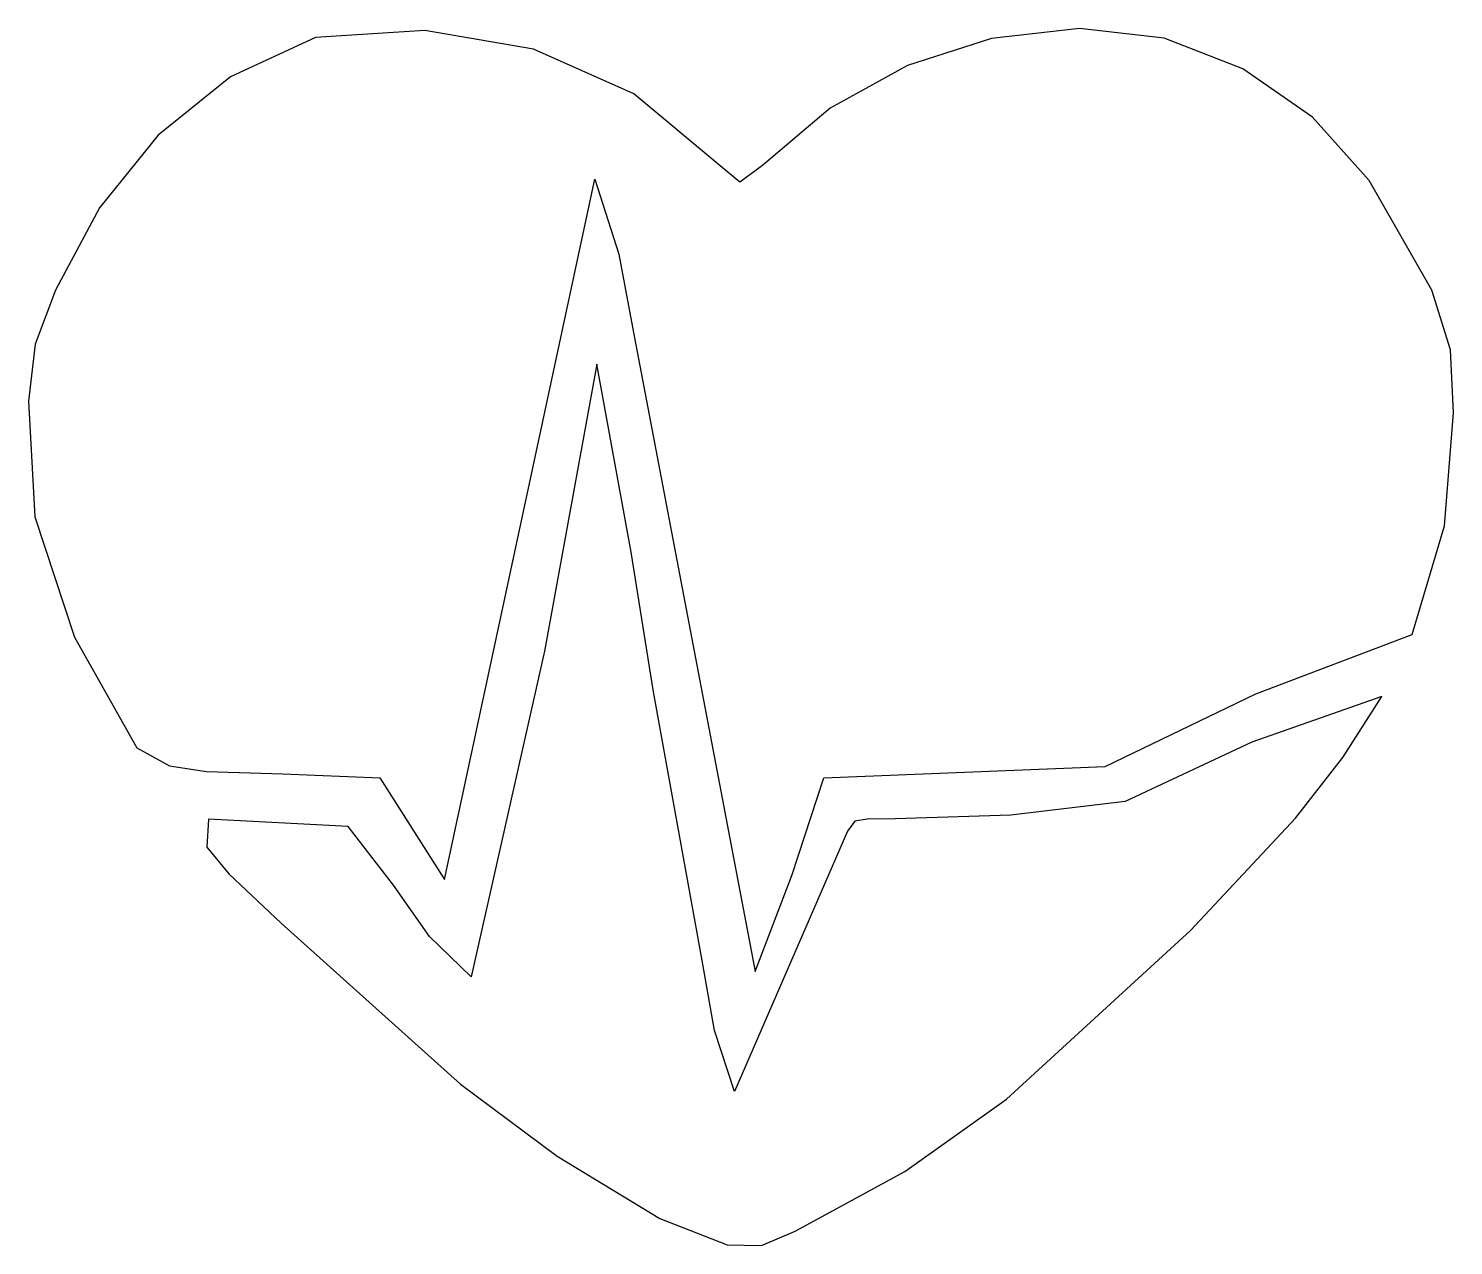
# Model space of a CAD drawing. Extents: x 0 to 17.6, y 0 to 15.1.
import ezdxf

# ---------------------------------------------------------------- set-up
doc = ezdxf.new("R2010")
doc.units = 0
doc.layers.add('1._réteg', color=7, linetype='CONTINUOUS')

msp = doc.modelspace()

# ---------------------------------------------------------------- linework, layer by layer
at = {"layer": '1._réteg', "color": 7}
msp.add_lwpolyline([(13.005324, 15.059641), (11.917151, 14.934529), (10.876338, 14.601425), (9.919678, 14.074016), (9.083976, 13.365997), (8.802978, 13.159706), (8.534644, 13.379552), (7.489434, 14.251034), (6.249079, 14.803597), (4.905232, 15.036208), (3.54955, 14.947844), (2.499193, 14.462455), (1.605573, 13.740257), (0.879957, 12.840172), (0.333612, 11.821129), (0.084488, 11.15342), (0, 10.448028), (0.079976, 9.017943), (0.567836, 7.526621), (1.339749, 6.156435), (1.744727, 5.93685), (2.202575, 5.864705), (3.146017, 5.835117), (4.347062, 5.78767), (5.14559, 4.528857), (7.006775, 13.1949), (7.30404, 12.268099), (7.498914, 11.233085), (8.991768, 3.392088), (9.444616, 4.578288), (9.839112, 5.78767), (13.32233, 5.928137), (15.188019, 6.825691), (17.119999, 7.559074), (17.519973, 8.906265), (17.63232, 10.303431), (17.594164, 11.083344), (17.365411, 11.822701), (16.589605, 13.177932), (15.885833, 13.961172), (15.026712, 14.562534), (14.052969, 14.942019), (13.005324, 15.059641), (13.005324, 15.059641)], dxfattribs=at)
msp.add_lwpolyline([(6.38594, 7.35323), (5.478807, 3.323994), (4.961172, 3.824986), (4.515839, 4.457449), (3.953365, 5.185763), (2.226467, 5.276529), (2.20661, 4.927775), (2.477069, 4.601052), (3.127214, 3.987301), (5.346992, 1.997377), (6.540857, 1.106752), (7.813157, 0.332845), (8.64365, 0.010076), (9.071772, 0), (9.488341, 0.177834), (10.844879, 0.917115), (12.100234, 1.8113), (14.377666, 3.896081), (15.679153, 5.288289), (16.262478, 6.038929), (16.746885, 6.793812), (15.137137, 6.229898), (13.570188, 5.494858), (12.154802, 5.324873), (10.72363, 5.279698), (10.379268, 5.276876), (10.225085, 5.2495), (10.135886, 5.128114), (8.737212, 1.905424), (8.486889, 2.660831), (8.337509, 3.525684), (7.735453, 6.851207), (7.456829, 8.581004), (7.034119, 10.905787), (6.38594, 7.35323)], close=True, dxfattribs=at)

doc.saveas('drawing.dxf')
